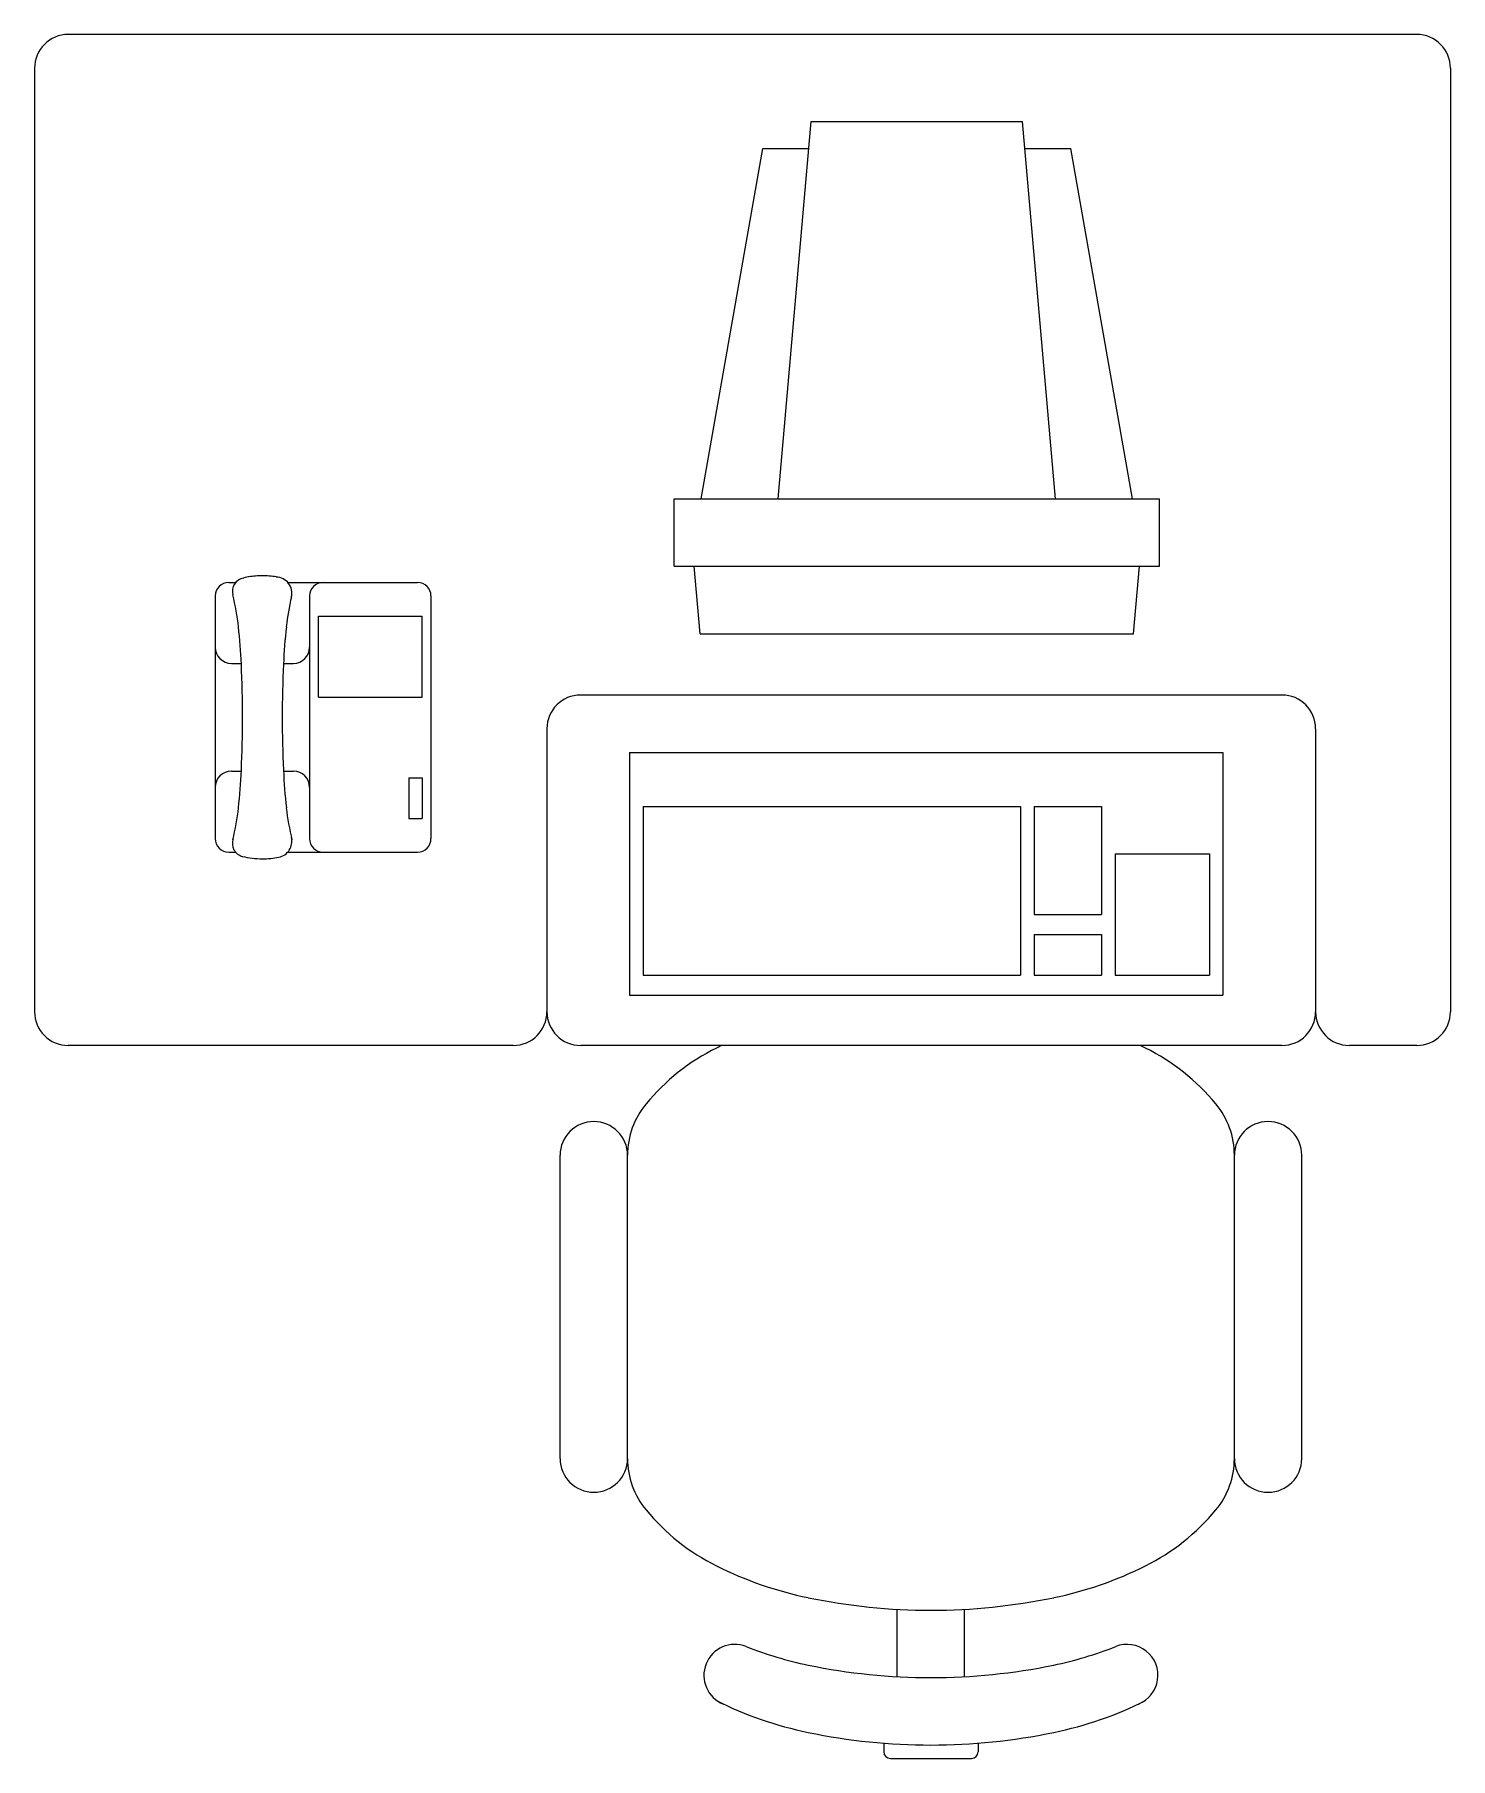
# Model space of a CAD drawing. Extents: x -26.2 to 26.2, y -63.9 to 0.
import ezdxf

# ---------------------------------------------------------------- set-up
doc = ezdxf.new("R2010")
doc.units = 0
doc.header["$MEASUREMENT"] = 0

msp = doc.modelspace()

# ---------------------------------------------------------------- linework, layer by layer
for p, q in [((25, 0), (-25, 0)), ((-26.25, -1.25), (-26.25, -36.25)), ((26.25, -1.25), (26.25, -36.25)), ((1.327, -17.226), (2.552, -3.226)), ((2.552, -3.226), (10.377, -3.226)), ((11.602, -17.226), (10.377, -3.226)), ((-1.536, -17.226), (0.756, -4.226)), ((0.756, -4.226), (2.464, -4.226)), ((10.464, -4.226), (12.172, -4.226)), ((14.464, -17.226), (12.172, -4.226)), ((-2.536, -19.726), (-2.536, -17.226)), ((-2.536, -17.226), (15.464, -17.226)), ((15.464, -19.726), (15.464, -17.226)), ((-2.536, -19.726), (15.464, -19.726)), ((-1.567, -22.226), (-1.786, -19.726)), ((14.495, -22.226), (14.714, -19.726)), ((-19.05, -20.326), (-18.788, -20.326)), ((-16.858, -20.326), (-12.05, -20.326)), ((-19.55, -20.826), (-19.55, -29.826)), ((-16.05, -20.826), (-16.05, -29.826)), ((-11.55, -20.826), (-11.55, -29.826)), ((-15.725, -21.576), (-11.875, -21.576)), ((-15.725, -24.576), (-15.725, -21.576)), ((-11.875, -24.576), (-11.875, -21.576)), ((-1.567, -22.226), (14.495, -22.226)), ((-18.95, -23.326), (-18.582, -23.326)), ((-17.018, -23.326), (-16.65, -23.326)), ((-15.725, -24.576), (-11.875, -24.576)), ((20, -24.5), (-6, -24.5)), ((-7.25, -25.75), (-7.25, -36.25)), ((21.25, -25.75), (21.25, -36.25)), ((-4.187, -26.637), (17.813, -26.637)), ((-4.187, -26.637), (-4.187, -35.637)), ((17.813, -26.637), (17.813, -35.637)), ((-18.95, -27.326), (-18.582, -27.326)), ((-17.018, -27.326), (-16.65, -27.326)), ((-12.375, -27.576), (-11.875, -27.576)), ((-12.375, -27.576), (-12.375, -29.076)), ((-11.875, -27.576), (-11.875, -29.076)), ((-3.687, -28.637), (10.313, -28.637)), ((-3.687, -28.637), (-3.687, -34.887)), ((10.313, -28.637), (10.313, -34.887)), ((10.813, -28.637), (13.313, -28.637)), ((10.813, -28.637), (10.813, -32.637)), ((13.313, -28.637), (13.313, -32.637)), ((-12.375, -29.076), (-11.875, -29.076)), ((-19.05, -30.326), (-18.796, -30.326)), ((-16.858, -30.326), (-12.05, -30.326)), ((13.813, -30.387), (17.313, -30.387)), ((13.813, -30.387), (13.813, -34.887)), ((17.313, -30.387), (17.313, -34.887)), ((10.813, -32.637), (13.313, -32.637)), ((10.813, -33.387), (10.813, -34.887)), ((10.813, -33.387), (13.313, -33.387)), ((13.313, -33.387), (13.313, -34.887)), ((-3.687, -34.887), (10.313, -34.887)), ((10.813, -34.887), (13.313, -34.887)), ((13.813, -34.887), (17.313, -34.887)), ((-4.187, -35.637), (17.813, -35.637)), ((-8.5, -37.5), (-25, -37.5)), ((20, -37.5), (-6, -37.5)), ((25, -37.5), (22.5, -37.5)), ((-6.763, -52.823), (-6.763, -41.573)), ((-4.263, -52.823), (-4.263, -41.573)), ((18.237, -52.823), (18.237, -41.573)), ((20.737, -52.823), (20.737, -41.573)), ((5.737, -60.913), (5.737, -58.413)), ((8.237, -60.913), (8.237, -58.413)), ((5.237, -63.379), (5.237, -63.698)), ((5.487, -63.948), (8.487, -63.948)), ((8.737, -63.379), (8.737, -63.698))]:
    msp.add_line(p, q)
for centre, radius, start, end in [((-25, -1.25), 1.25, 90, 180), ((25, -1.25), 1.25, 0, 90), ((-19.05, -20.826), 0.5, 90, 180), ((-18.413, -20.656), 0.5, 99.53518, 194.65023), ((-18.015, -21.894), 1.8, 99.40761, 107.80241), ((-17.8, -23.195), 3.118, 90, 99.40761), ((-17.8, -23.195), 3.118, 80.59239, 90), ((-17.307, -20.725), 0.6, 346.63828, 88.42967), ((-15.55, -20.826), 0.5, 90, 180), ((-12.05, -20.826), 0.5, 0, 90), ((-27.561, -22.927), 8.926, 6.16753, 13.89684), ((-8.039, -22.927), 8.926, 166.63828, 173.83247), ((-40.778, -24.355), 22.219, 2.56288, 6.16753), ((5.178, -24.355), 22.219, 173.83247, 177.43712), ((-18.95, -22.726), 0.6, 180, 270), ((-16.65, -22.726), 0.6, 270, 0), ((-62.484, -25.326), 43.948, 360, 2.56288), ((26.884, -25.326), 43.948, 177.43712, 180), ((-6, -25.75), 1.25, 90, 180), ((20, -25.75), 1.25, 0, 90), ((-62.484, -25.326), 43.948, 357.43712, 0), ((26.884, -25.326), 43.948, 180, 182.56288), ((-18.95, -27.926), 0.6, 90, 180), ((-40.778, -26.298), 22.219, 353.83247, 357.43712), ((5.178, -26.298), 22.219, 182.56288, 186.16753), ((-16.65, -27.926), 0.6, 0, 90), ((-27.561, -27.726), 8.926, 346.10316, 353.83247), ((-8.039, -27.726), 8.926, 186.16753, 193.89684), ((-19.05, -29.826), 0.5, 180, 270), ((-18.414, -30.003), 0.5, 160.24894, 256.42453), ((-17.307, -29.928), 0.6, 281.29578, 13.36172), ((-17.258, -30.578), 0.921, 53.59579, 53.72724), ((-15.55, -29.826), 0.5, 180, 270), ((-12.05, -29.826), 0.5, 270, 0), ((-17.8, -27.458), 3.118, 256.08253, 270), ((-17.8, -27.458), 3.118, 270, 281.29578), ((-25, -36.25), 1.25, 180, 270), ((-8.5, -36.25), 1.25, 270, 0), ((-6, -36.25), 1.25, 180, 270), ((20, -36.25), 1.25, 270, 0), ((22.5, -36.25), 1.25, 180, 270), ((25, -36.25), 1.25, 270, 0), ((2.645, -44.821), 8.079, 116.56505, 140.36073), ((5.263, -50.056), 13.932, 115.67434, 116.56505), ((8.712, -50.056), 13.932, 63.43495, 64.32566), ((11.329, -44.821), 8.079, 39.63927, 63.43495), ((-1.276, -41.573), 2.987, 140.36073, 180), ((15.25, -41.573), 2.987, 360, 39.63927), ((-5.513, -41.573), 1.25, 0, 180), ((19.487, -41.573), 1.25, 0, 180), ((-5.513, -52.823), 1.25, 180, 0), ((-1.276, -52.823), 2.987, 180, 219.63927), ((15.25, -52.823), 2.987, 320.36073, 0), ((19.487, -52.823), 1.25, 180, 0), ((2.645, -49.575), 8.079, 219.63927, 243.43495), ((11.329, -49.575), 8.079, 296.56505, 320.36073), ((5.263, -44.339), 13.932, 243.43495, 258.29908), ((8.712, -44.339), 13.932, 281.70092, 296.56505), ((6.987, -36.013), 22.435, 258.29908, 270), ((6.987, -36.013), 22.435, 270, 281.70092), ((-0.284, -60.861), 1.147, 68.4187, 248.4187), ((5.263, -46.839), 13.932, 248.4187, 258.29908), ((8.712, -46.839), 13.932, 281.70092, 291.5813), ((14.258, -60.861), 1.147, 291.5813, 111.5813), ((6.987, -38.513), 22.435, 258.29908, 270), ((6.987, -38.513), 22.435, 270, 281.70092), ((5.263, -49.339), 13.932, 243.43495, 258.29908), ((8.712, -49.339), 13.932, 281.70092, 296.56505), ((6.987, -41.013), 22.435, 258.29908, 270), ((6.987, -41.013), 22.435, 270, 281.70092), ((5.487, -63.698), 0.25, 180, 270), ((8.487, -63.698), 0.25, 270, 0)]:
    msp.add_arc(centre, radius, start, end)

doc.saveas('drawing.dxf')
